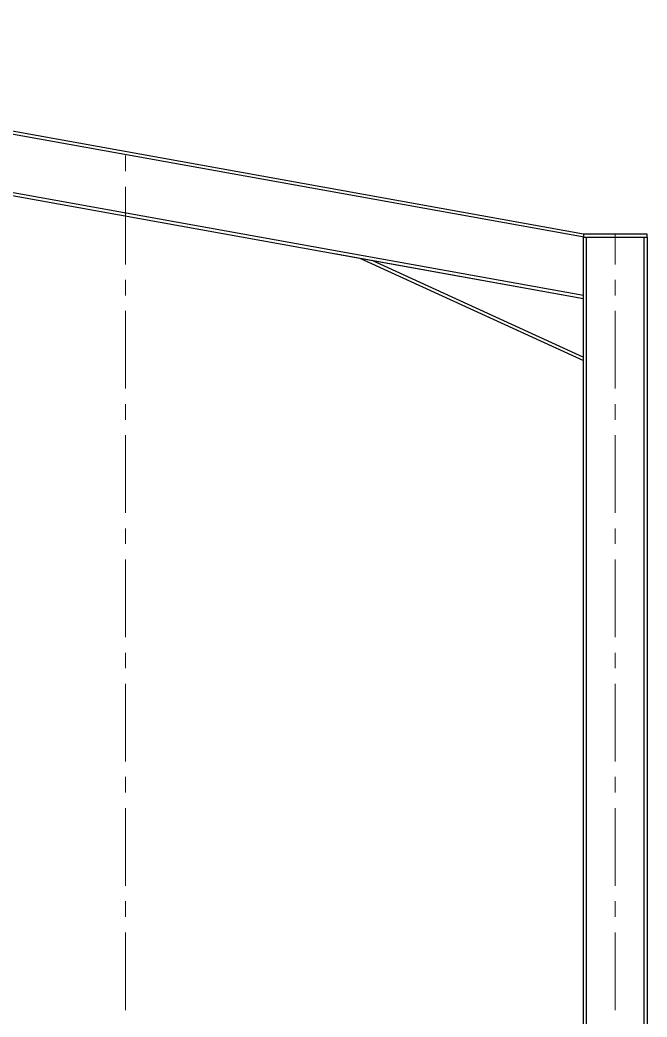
# Model space of a CAD drawing. Header units: millimetres. Extents: x 3220 to 226993, y 817 to 176024.
# Drawn here: x 106857 to 110699, y 163142 to 169257 of the extents above; entities that cross this region are included whole.
import ezdxf

# ---------------------------------------------------------------- set-up
doc = ezdxf.new("R2010")
doc.units = ezdxf.units.MM
doc.linetypes.add('AXES', pattern=[50.8, 31.75, -6.35, 6.35, -6.35])
doc.layers.add('Axe', color=1, linetype='AXES', lineweight=9)

# ---------------------------------------------------------------- blocks, each defined once
blk = doc.blocks.new('section 3-2')
blk.add_line((13280.4, 31880.4), (14805, 31605.7))
for points in [[(14805, 32000), (7520, 33312.9)], [(14810.3, 31980), (7520, 33293.7)], [(7520, 32937.8), (14805, 31624.9)], [(7520, 32918.6), (14805, 31605.7)], [(13434.2, 31852.7), (14805, 31224.5)], [(13508.5, 31839.3), (14805, 31245.2)]]:
    blk.add_lwpolyline(points)
for points in [[(14805, 31980), (15195, 31980), (15195, 32000), (14805, 32000)], [(15195, 31980), (15195, 21020), (14805, 21020), (14805, 31980)], [(14824, 21020), (14824, 31980), (15176, 31980), (15176, 21020)]]:
    blk.add_lwpolyline(points, close=True)
at = {"layer": 'Axe', "ltscale": 15}
for p, q in [((12000, -4000), (12000, 32505.5)), ((15000, -4000), (15000, 32000)), ((15000, -4000), (15000, 32000))]:
    blk.add_line(p, q, dxfattribs=at)

msp = doc.modelspace()

# ---------------------------------------------------------------- block references
msp.add_blockref('section 3-2', (95504.1, 135943.7))

doc.saveas('drawing.dxf')
